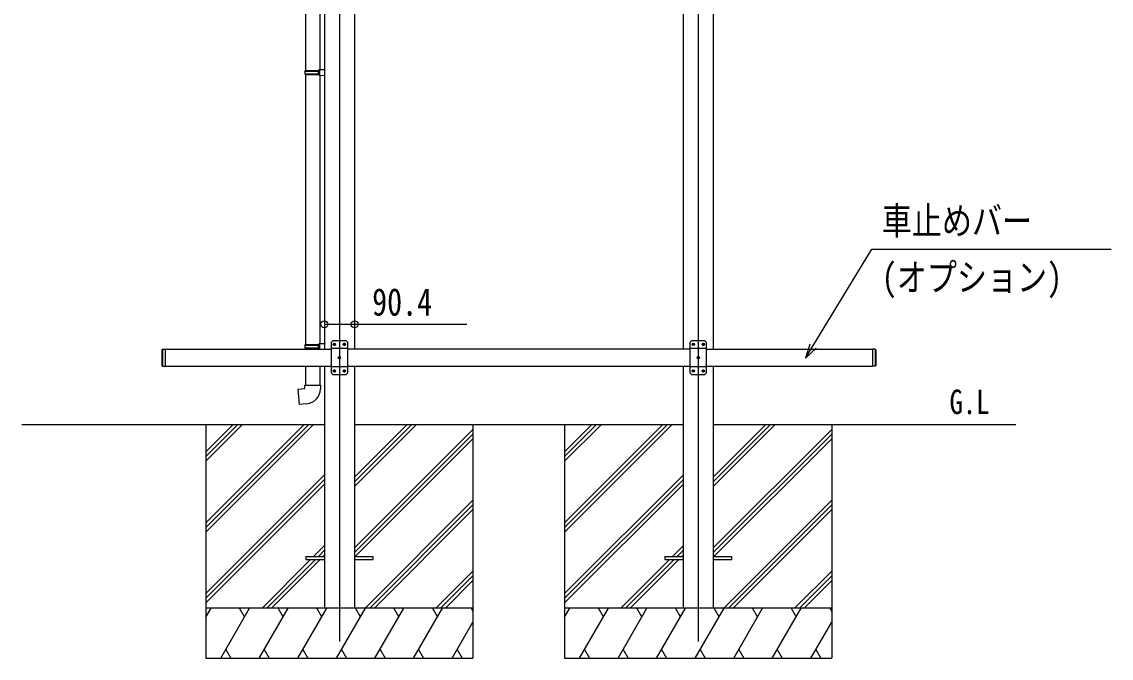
# Model space of a CAD drawing. Units: millimetres, scale not verified. Extents: x -10512 to 10512, y -7425 to 7425.
# Drawn here: x -1762 to 1499, y -3841 to -1935 of the extents above; entities that cross this region are included whole.
import ezdxf
from ezdxf.enums import TextEntityAlignment as Align

# ---------------------------------------------------------------- set-up
doc = ezdxf.new("R2010")
doc.units = ezdxf.units.MM
doc.header["$LTSCALE"] = 30
for name, color, linetype in [('0-2_USER1', 3, 'Continuous'), ('0-3_YKK_12', 2, 'Continuous'), ('0-4_YKK_13', 4, 'Continuous'), ('0-5_YKK_A1', 4, 'Continuous'), ('0-6_YKK_D', 6, 'Continuous')]:
    doc.layers.add(name, color=color, linetype=linetype)
doc.styles.add('ＭＳ ゴシック', font='')
doc.styles.get('ＭＳ ゴシック').set_extended_font_data('MS Gothic')

msp = doc.modelspace()

# ---------------------------------------------------------------- linework, layer by layer
at = {"layer": '0-3_YKK_12'}
for p, q in [((-811.21, -1047.18), (-811.21, -3790.75)), ((262.79, -1047.18), (262.79, -3790.75))]:
    msp.add_line(p, q, dxfattribs=at)
at = {"layer": '0-4_YKK_13'}
for p, q in [((-912.41, -1316.81), (-912.41, -2080.69)), ((-870.41, -1319.37), (-870.41, -2078.13)), ((-914.41, -2082.69), (-913.41, -2080.69)), ((-914.41, -2082.69), (-870.41, -2082.69)), ((-914.41, -2082.69), (-914.41, -2090.69)), ((-913.41, -2080.69), (-870.41, -2080.69)), ((-874.89, -2082.69), (-875.32, -2080.69)), ((-872.41, -2078.19), (-856.41, -2077.72)), ((-872.41, -2080.19), (-872.41, -2078.19)), ((-872.41, -2080.19), (-870.41, -2080.19)), ((-856.41, -2077.72), (-856.41, -2095.66)), ((-914.41, -2090.69), (-870.41, -2090.69)), ((-914.41, -2090.69), (-913.41, -2092.69)), ((-913.41, -2092.69), (-870.41, -2092.69)), ((-912.41, -2092.69), (-912.41, -2901.19)), ((-872.41, -2095.19), (-872.41, -2093.19)), ((-872.41, -2095.19), (-856.41, -2095.66)), ((-870.41, -2095.25), (-870.41, -2898.63)), ((-914.41, -2903.19), (-913.41, -2901.19)), ((-913.41, -2901.19), (-870.41, -2901.19)), ((-874.89, -2903.19), (-875.32, -2901.19)), ((-872.41, -2898.69), (-856.41, -2898.22)), ((-872.41, -2900.69), (-872.41, -2898.69)), ((-872.41, -2900.69), (-870.41, -2900.69)), ((-856.41, -2898.22), (-856.41, -2915.75)), ((-831.21, -2890.75), (-836.21, -2895.75)), ((-836.21, -2895.75), (-836.21, -2985.75)), ((-791.21, -2890.75), (-831.21, -2890.75)), ((-827.47, -2900.33), (-828.31, -2900.33)), ((-824.95, -2901.17), (-824.11, -2901.17)), ((-797.47, -2900.33), (-798.31, -2900.33)), ((-794.95, -2901.17), (-794.11, -2901.17)), ((-791.21, -2890.75), (-786.21, -2895.75)), ((-786.21, -2985.75), (-786.21, -2895.75)), ((242.79, -2890.75), (237.79, -2895.75)), ((237.79, -2895.75), (237.79, -2985.75)), ((282.79, -2890.75), (242.79, -2890.75)), ((246.53, -2900.33), (245.69, -2900.33)), ((249.05, -2901.17), (249.89, -2901.17)), ((276.53, -2900.33), (275.69, -2900.33)), ((279.05, -2901.17), (279.89, -2901.17)), ((282.79, -2890.75), (287.79, -2895.75)), ((287.79, -2985.75), (287.79, -2895.75)), ((-1343.21, -2917.75), (-1343.21, -2963.75)), ((-1341.21, -2915.75), (-1341.21, -2965.75)), ((-1333.21, -2915.75), (-1333.21, -2965.75)), ((-914.41, -2903.19), (-870.41, -2903.19)), ((-914.41, -2903.19), (-914.41, -2911.19)), ((-914.41, -2911.19), (-870.41, -2911.19)), ((-914.41, -2911.19), (-913.41, -2913.19)), ((-913.41, -2913.19), (-870.41, -2913.19)), ((-912.41, -2913.19), (-912.41, -2915.75)), ((-872.41, -2915.69), (-872.41, -2913.69)), ((-872.41, -2915.69), (-870.41, -2915.75)), ((-786.21, -2913.45), (-836.21, -2913.45)), ((287.79, -2913.45), (237.79, -2913.45)), ((784.79, -2915.75), (784.79, -2965.75)), ((792.79, -2915.75), (784.79, -2915.75)), ((792.79, -2915.75), (792.79, -2965.75)), ((794.79, -2917.75), (792.79, -2915.75)), ((794.79, -2917.75), (794.79, -2963.75)), ((-1343.21, -2963.75), (-1341.21, -2965.75)), ((-1341.21, -2965.75), (-1333.21, -2965.75)), ((-912.41, -2965.75), (-912.41, -3023.19)), ((-870.41, -2965.75), (-870.41, -3023.19)), ((-812.47, -2940.33), (-813.31, -2940.33)), ((-809.95, -2941.17), (-809.11, -2941.17)), ((261.53, -2940.33), (260.69, -2940.33)), ((264.05, -2941.17), (264.89, -2941.17)), ((792.79, -2965.75), (784.79, -2965.75)), ((794.79, -2963.75), (792.79, -2965.75)), ((-786.21, -2968.05), (-836.21, -2968.05)), ((-831.21, -2990.75), (-836.21, -2985.75)), ((-831.21, -2990.75), (-791.21, -2990.75)), ((-827.47, -2980.33), (-828.31, -2980.33)), ((-824.95, -2981.17), (-824.11, -2981.17)), ((-797.47, -2980.33), (-798.31, -2980.33)), ((-794.95, -2981.17), (-794.11, -2981.17)), ((-791.21, -2990.75), (-786.21, -2985.75)), ((287.79, -2968.05), (237.79, -2968.05)), ((242.79, -2990.75), (237.79, -2985.75)), ((242.79, -2990.75), (282.79, -2990.75)), ((246.53, -2980.33), (245.69, -2980.33)), ((249.05, -2981.17), (249.89, -2981.17)), ((276.53, -2980.33), (275.69, -2980.33)), ((279.05, -2981.17), (279.89, -2981.17)), ((282.79, -2990.75), (287.79, -2985.75)), ((-914.41, -3023.19), (-868.41, -3023.19)), ((-914.41, -3033.19), (-914.41, -3023.19)), ((-868.41, -3023.19), (-868.41, -3034.1)), ((-911.41, -3536.25), (-911.41, -3545.25)), ((-911.41, -3536.25), (-856.61, -3536.25)), ((-911.41, -3545.25), (-856.61, -3545.25)), ((-766.21, -3536.25), (-711.41, -3536.25)), ((-766.21, -3545.25), (-711.41, -3545.25)), ((-711.41, -3536.25), (-711.41, -3545.25)), ((162.59, -3536.25), (162.59, -3545.25)), ((162.59, -3536.25), (217.39, -3536.25)), ((162.59, -3545.25), (217.39, -3545.25)), ((307.79, -3536.25), (362.59, -3536.25)), ((307.79, -3545.25), (362.59, -3545.25)), ((362.59, -3536.25), (362.59, -3545.25))]:
    msp.add_line(p, q, dxfattribs=at)
for points in [[(-874.89, -2082.69), (-874.89, -2090.69), (-875.32, -2092.69)], [(-872.41, -2093.19), (-870.41, -2093.19), (-870.41, -2080.19)], [(-872.41, -2913.69), (-870.41, -2913.69), (-870.41, -2900.69)], [(-828.31, -2900.33), (-828.31, -2901.17), (-827.47, -2901.17)], [(-825.79, -2899.49), (-825.79, -2898.65), (-826.63, -2898.65), (-826.63, -2899.49)], [(-826.63, -2902.01), (-826.63, -2902.85), (-825.79, -2902.85), (-825.79, -2902.01)], [(-824.11, -2901.17), (-824.11, -2900.33), (-824.95, -2900.33)], [(-798.31, -2900.33), (-798.31, -2901.17), (-797.47, -2901.17)], [(-795.79, -2899.49), (-795.79, -2898.65), (-796.63, -2898.65), (-796.63, -2899.49)], [(-796.63, -2902.01), (-796.63, -2902.85), (-795.79, -2902.85), (-795.79, -2902.01)], [(-794.11, -2901.17), (-794.11, -2900.33), (-794.95, -2900.33)], [(245.69, -2900.33), (245.69, -2901.17), (246.53, -2901.17)], [(248.21, -2899.49), (248.21, -2898.65), (247.37, -2898.65), (247.37, -2899.49)], [(247.37, -2902.01), (247.37, -2902.85), (248.21, -2902.85), (248.21, -2902.01)], [(249.89, -2901.17), (249.89, -2900.33), (249.05, -2900.33)], [(275.69, -2900.33), (275.69, -2901.17), (276.53, -2901.17)], [(278.21, -2899.49), (278.21, -2898.65), (277.37, -2898.65), (277.37, -2899.49)], [(277.37, -2902.01), (277.37, -2902.85), (278.21, -2902.85), (278.21, -2902.01)], [(279.89, -2901.17), (279.89, -2900.33), (279.05, -2900.33)], [(-1343.21, -2917.75), (-1341.21, -2915.75), (-1333.21, -2915.75)], [(-874.89, -2903.19), (-874.89, -2911.19), (-875.32, -2913.19)], [(-813.31, -2940.33), (-813.31, -2941.17), (-812.47, -2941.17)], [(-810.79, -2939.49), (-810.79, -2938.65), (-811.63, -2938.65), (-811.63, -2939.49)], [(-811.63, -2942.01), (-811.63, -2942.85), (-810.79, -2942.85), (-810.79, -2942.01)], [(-809.11, -2941.17), (-809.11, -2940.33), (-809.95, -2940.33)], [(260.69, -2940.33), (260.69, -2941.17), (261.53, -2941.17)], [(263.21, -2939.49), (263.21, -2938.65), (262.37, -2938.65), (262.37, -2939.49)], [(262.37, -2942.01), (262.37, -2942.85), (263.21, -2942.85), (263.21, -2942.01)], [(264.89, -2941.17), (264.89, -2940.33), (264.05, -2940.33)], [(-828.31, -2980.33), (-828.31, -2981.17), (-827.47, -2981.17)], [(-825.79, -2979.49), (-825.79, -2978.65), (-826.63, -2978.65), (-826.63, -2979.49)], [(-826.63, -2982.01), (-826.63, -2982.85), (-825.79, -2982.85), (-825.79, -2982.01)], [(-824.11, -2981.17), (-824.11, -2980.33), (-824.95, -2980.33)], [(-798.31, -2980.33), (-798.31, -2981.17), (-797.47, -2981.17)], [(-795.79, -2979.49), (-795.79, -2978.65), (-796.63, -2978.65), (-796.63, -2979.49)], [(-796.63, -2982.01), (-796.63, -2982.85), (-795.79, -2982.85), (-795.79, -2982.01)], [(-794.11, -2981.17), (-794.11, -2980.33), (-794.95, -2980.33)], [(245.69, -2980.33), (245.69, -2981.17), (246.53, -2981.17)], [(248.21, -2979.49), (248.21, -2978.65), (247.37, -2978.65), (247.37, -2979.49)], [(247.37, -2982.01), (247.37, -2982.85), (248.21, -2982.85), (248.21, -2982.01)], [(249.89, -2981.17), (249.89, -2980.33), (249.05, -2980.33)], [(275.69, -2980.33), (275.69, -2981.17), (276.53, -2981.17)], [(278.21, -2979.49), (278.21, -2978.65), (277.37, -2978.65), (277.37, -2979.49)], [(277.37, -2982.01), (277.37, -2982.85), (278.21, -2982.85), (278.21, -2982.01)], [(279.89, -2981.17), (279.89, -2980.33), (279.05, -2980.33)], [(-909.49, -3078.93), (-930.33, -3080.76), (-934.34, -3034.93), (-914.41, -3033.19)]]:
    msp.add_lwpolyline(points, dxfattribs=at)
for centre in [(-826.21, -2900.75), (-796.21, -2900.75), (247.79, -2900.75), (277.79, -2900.75), (-811.21, -2940.75), (262.79, -2940.75), (-826.21, -2980.75), (-796.21, -2980.75), (247.79, -2980.75), (277.79, -2980.75)]:
    msp.add_circle(centre, 3.5, dxfattribs=at)
for centre, radius, start, end in [((-827.47, -2899.49), 0.84, 270, 0), ((-827.47, -2902.01), 0.84, 0, 90), ((-824.95, -2899.49), 0.84, 180, 270), ((-824.95, -2902.01), 0.84, 90, 180), ((-797.47, -2899.49), 0.84, 270, 0), ((-797.47, -2902.01), 0.84, 0, 90), ((-794.95, -2899.49), 0.84, 180, 270), ((-794.95, -2902.01), 0.84, 90, 180), ((246.53, -2899.49), 0.84, 270, 0), ((246.53, -2902.01), 0.84, 0, 90), ((249.05, -2899.49), 0.84, 180, 270), ((249.05, -2902.01), 0.84, 90, 180), ((276.53, -2899.49), 0.84, 270, 0), ((276.53, -2902.01), 0.84, 0, 90), ((279.05, -2899.49), 0.84, 180, 270), ((279.05, -2902.01), 0.84, 90, 180), ((-812.47, -2939.49), 0.84, 270, 0), ((-812.47, -2942.01), 0.84, 0, 90), ((-809.95, -2939.49), 0.84, 180, 270), ((-809.95, -2942.01), 0.84, 90, 180), ((261.53, -2939.49), 0.84, 270, 0), ((261.53, -2942.01), 0.84, 0, 90), ((264.05, -2939.49), 0.84, 180, 270), ((264.05, -2942.01), 0.84, 90, 180), ((-827.47, -2979.49), 0.84, 270, 0), ((-827.47, -2982.01), 0.84, 0, 90), ((-824.95, -2979.49), 0.84, 180, 270), ((-824.95, -2982.01), 0.84, 90, 180), ((-797.47, -2979.49), 0.84, 270, 0), ((-797.47, -2982.01), 0.84, 0, 90), ((-794.95, -2979.49), 0.84, 180, 270), ((-794.95, -2982.01), 0.84, 90, 180), ((246.53, -2979.49), 0.84, 270, 0), ((246.53, -2982.01), 0.84, 0, 90), ((249.05, -2979.49), 0.84, 180, 270), ((249.05, -2982.01), 0.84, 90, 180), ((276.53, -2979.49), 0.84, 270, 0), ((276.53, -2982.01), 0.84, 0, 90), ((279.05, -2979.49), 0.84, 180, 270), ((279.05, -2982.01), 0.84, 90, 180), ((-913.41, -3034.1), 45, 275, 0)]:
    msp.add_arc(centre, radius, start, end, dxfattribs=at)
at = {"layer": '0-5_YKK_A1'}
for p, q in [((-856.41, -1011.75), (-856.41, -2915.75)), ((-766.01, -1011.75), (-766.01, -2915.75)), ((217.59, -1011.75), (217.59, -2915.75)), ((307.99, -1011.75), (307.99, -2915.75)), ((-1333.21, -2915.75), (-1333.21, -2965.75)), ((-1333.21, -2915.75), (-836.21, -2915.75)), ((237.79, -2915.75), (-786.21, -2915.75)), ((287.79, -2915.75), (784.79, -2915.75)), ((784.79, -2915.75), (784.79, -2965.75)), ((-1333.21, -2965.75), (-836.21, -2965.75)), ((-856.21, -2965.75), (-856.21, -3690.75)), ((-786.21, -2965.75), (237.79, -2965.75)), ((-766.21, -2965.75), (-766.21, -3690.75)), ((217.79, -2965.75), (217.79, -3690.75)), ((287.79, -2965.75), (784.79, -2965.75)), ((307.79, -2965.75), (307.79, -3690.75)), ((-1762.25, -3140.75), (-856.21, -3140.75)), ((-1211.41, -3140.75), (-1211.41, -3840.74)), ((-1211.41, -3434.92), (-917.23, -3140.75)), ((-1211.41, -3449.06), (-903.09, -3140.75)), ((-1211.41, -3463.21), (-888.95, -3140.75)), ((-1211.41, -3251.08), (-1101.08, -3140.75)), ((-1211.41, -3236.93), (-1115.22, -3140.75)), ((-1211.41, -3222.79), (-1129.37, -3140.75)), ((-766.21, -3140.75), (217.79, -3140.75)), ((-766.21, -3326.38), (-580.58, -3140.75)), ((-766.21, -3312.23), (-594.72, -3140.75)), ((-766.21, -3298.09), (-608.87, -3140.75)), ((-766.21, -3510.22), (-411.41, -3155.42)), ((-411.41, -3140.75), (-411.41, -3840.74)), ((-137.41, -3140.75), (-137.41, -3840.74)), ((-137.41, -3434.92), (156.77, -3140.75)), ((-137.41, -3449.06), (170.91, -3140.75)), ((-137.41, -3463.21), (185.05, -3140.75)), ((-137.41, -3251.08), (-27.08, -3140.75)), ((-137.41, -3236.93), (-41.22, -3140.75)), ((-137.41, -3222.79), (-55.37, -3140.75)), ((307.79, -3140.75), (1213.82, -3140.75)), ((307.79, -3326.38), (493.42, -3140.75)), ((307.79, -3312.23), (479.28, -3140.75)), ((307.79, -3298.09), (465.13, -3140.75)), ((307.79, -3510.22), (662.59, -3155.42)), ((662.59, -3140.75), (662.59, -3840.74)), ((-766.21, -3524.36), (-411.41, -3169.57)), ((-763.95, -3536.25), (-411.41, -3183.71)), ((307.79, -3524.36), (662.59, -3169.57)), ((310.05, -3536.25), (662.59, -3183.71)), ((-1211.41, -3647.05), (-856.61, -3292.26)), ((-137.41, -3647.05), (217.39, -3292.26)), ((-1211.41, -3661.2), (-856.61, -3306.4)), ((-1211.41, -3675.34), (-856.61, -3320.54)), ((-137.41, -3661.2), (217.39, -3306.4)), ((-137.41, -3675.34), (217.39, -3320.54)), ((-734.6, -3690.74), (-411.41, -3367.56)), ((-720.46, -3690.74), (-411.41, -3381.7)), ((339.4, -3690.74), (662.59, -3367.56)), ((353.54, -3690.74), (662.59, -3381.7)), ((-706.32, -3690.74), (-411.41, -3395.84)), ((367.68, -3690.74), (662.59, -3395.84)), ((-888.47, -3536.25), (-856.61, -3504.39)), ((-874.33, -3536.25), (-856.61, -3518.53)), ((185.53, -3536.25), (217.39, -3504.39)), ((199.67, -3536.25), (217.39, -3518.53)), ((-1042.97, -3690.74), (-897.47, -3545.25)), ((-1028.83, -3690.74), (-883.33, -3545.25)), ((-1014.69, -3690.74), (-869.19, -3545.25)), ((-860.19, -3536.25), (-856.61, -3532.67)), ((31.03, -3690.74), (176.53, -3545.25)), ((45.17, -3690.74), (190.67, -3545.25)), ((59.31, -3690.74), (204.81, -3545.25)), ((213.81, -3536.25), (217.39, -3532.67)), ((-522.47, -3690.74), (-411.41, -3579.69)), ((551.53, -3690.74), (662.59, -3579.69)), ((-508.33, -3690.74), (-411.41, -3593.83)), ((-494.19, -3690.74), (-411.41, -3607.97)), ((565.67, -3690.74), (662.59, -3593.83)), ((579.81, -3690.74), (662.59, -3607.97)), ((-411.41, -3690.74), (-1211.41, -3690.74)), ((-1211.41, -3718.25), (-1195.53, -3690.74)), ((-1166.67, -3840.74), (-1080.06, -3690.74)), ((-1095.06, -3716.73), (-1110.06, -3690.74)), ((-1051.2, -3840.74), (-964.59, -3690.74)), ((-979.59, -3716.73), (-994.6, -3690.74)), ((-935.73, -3840.74), (-849.12, -3690.74)), ((-864.12, -3716.73), (-879.13, -3690.74)), ((-820.26, -3840.74), (-733.65, -3690.74)), ((-748.65, -3716.73), (-763.66, -3690.74)), ((-704.79, -3840.74), (-618.18, -3690.74)), ((-633.18, -3716.73), (-648.18, -3690.74)), ((-589.32, -3840.74), (-502.71, -3690.74)), ((-532.71, -3690.74), (-517.71, -3716.73)), ((-417.24, -3690.74), (-411.41, -3700.84)), ((662.59, -3690.74), (-137.41, -3690.74)), ((-137.41, -3718.25), (-121.53, -3690.74)), ((-92.67, -3840.74), (-6.06, -3690.74)), ((-21.06, -3716.73), (-36.06, -3690.74)), ((22.8, -3840.74), (109.41, -3690.74)), ((94.41, -3716.73), (79.4, -3690.74)), ((138.27, -3840.74), (224.88, -3690.74)), ((209.88, -3716.73), (194.87, -3690.74)), ((253.74, -3840.74), (340.35, -3690.74)), ((325.35, -3716.73), (310.34, -3690.74)), ((369.21, -3840.74), (455.82, -3690.74)), ((440.82, -3716.73), (425.82, -3690.74)), ((484.68, -3840.74), (571.29, -3690.74)), ((541.29, -3690.74), (556.29, -3716.73)), ((656.76, -3690.74), (662.59, -3700.84)), ((-473.85, -3840.74), (-411.41, -3732.61)), ((600.15, -3840.74), (662.59, -3732.61)), ((-1151.67, -3814.77), (-1136.67, -3840.74)), ((-1036.2, -3814.77), (-1021.2, -3840.74)), ((-920.73, -3814.76), (-905.73, -3840.74)), ((-805.26, -3814.76), (-790.26, -3840.74)), ((-689.79, -3814.76), (-674.79, -3840.74)), ((-574.32, -3814.77), (-559.32, -3840.74)), ((-458.85, -3814.77), (-443.85, -3840.74)), ((-77.67, -3814.77), (-62.67, -3840.74)), ((37.8, -3814.77), (52.8, -3840.74)), ((153.27, -3814.76), (168.27, -3840.74)), ((268.74, -3814.76), (283.74, -3840.74)), ((384.21, -3814.76), (399.21, -3840.74)), ((499.68, -3814.77), (514.68, -3840.74)), ((615.15, -3814.77), (630.15, -3840.74)), ((-1211.41, -3840.74), (-411.41, -3840.74)), ((-137.41, -3840.74), (662.59, -3840.74))]:
    msp.add_line(p, q, dxfattribs=at)
at = {"layer": '0-6_YKK_D'}
for points in [[(584.37, -2942.65), (606.4, -2906.31), (782.61, -2615.75), (1499.34, -2615.75)], [(-856.41, -2840.75), (-766.01, -2840.75), (-430.28, -2840.75)], [(596.67, -2900.4), (584.37, -2942.65), (616.14, -2912.21)]]:
    msp.add_lwpolyline(points, dxfattribs=at)
for centre in [(-856.41, -2840.75), (-766.01, -2840.75)]:
    msp.add_circle(centre, 10.62, dxfattribs=at)

# ---------------------------------------------------------------- texts
at = {"layer": '0-2_USER1', "style": 'ＭＳ ゴシック', "width": 0.8}
msp.add_text('G.L', height=73.31, dxfattribs=at).set_placement((1015.3, -3131.61), align=Align.BOTTOM_LEFT)
at = {"layer": '0-6_YKK_D', "style": 'ＭＳ ゴシック', "width": 0.8}
for s, p in [('車止めバー', (812.48, -2596.99)), ('(オプション)', (812.48, -2765.74)), ('90.4', (-713.28, -2839.75))]:
    msp.add_text(s, height=82.48, dxfattribs=at).set_placement(p, align=Align.BOTTOM_LEFT)

doc.saveas('drawing.dxf')
